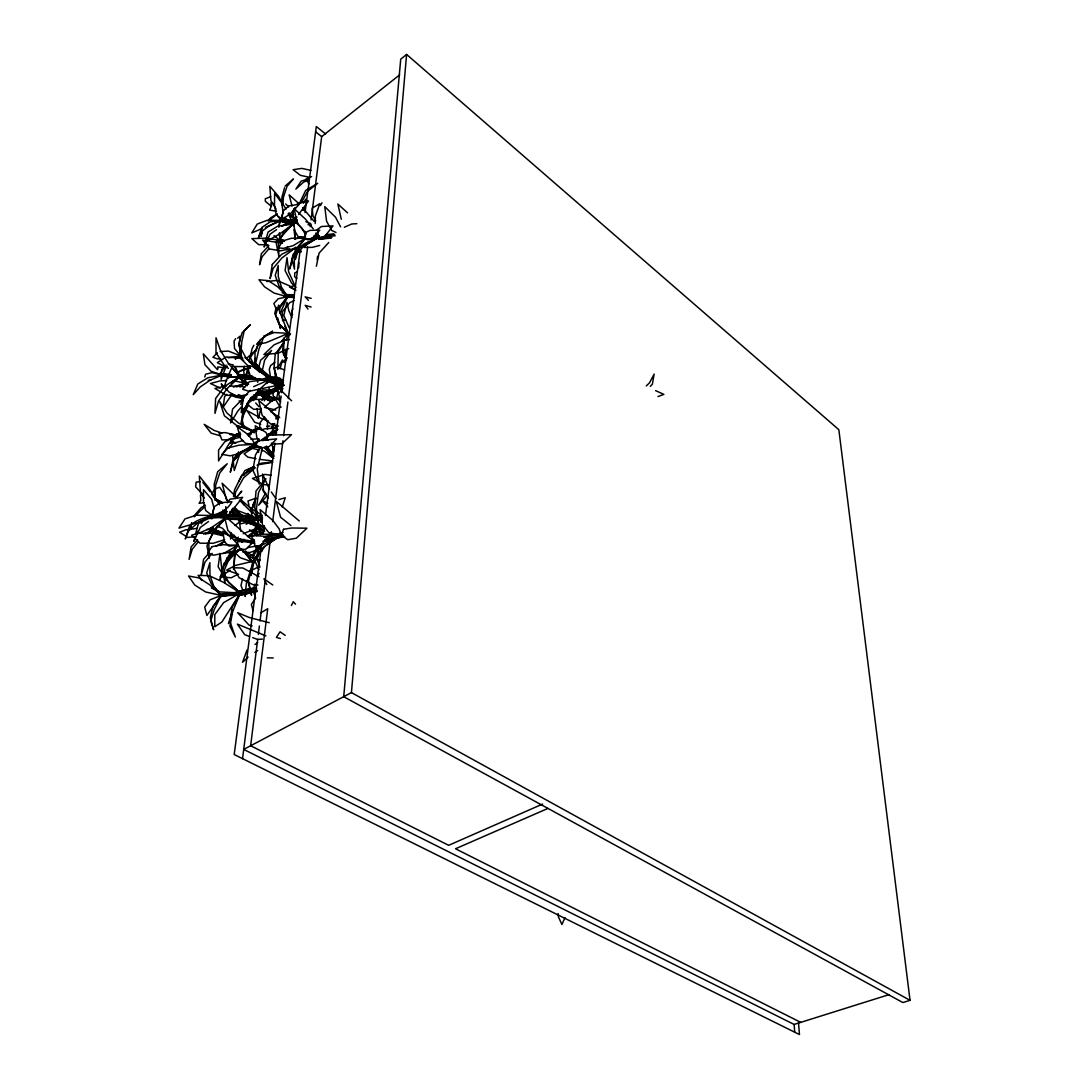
<?xml version="1.0" encoding="UTF-8"?>
<svg xmlns="http://www.w3.org/2000/svg" width="1089" height="1089" viewBox="0 0 1089 1089"><rect width="100%" height="100%" fill="white"/><g stroke="black" fill="none" stroke-linecap="round" stroke-linejoin="round"><path stroke-width="1.5" d="M267.472 429.338L267.486 422.042L265.28 418.162M232.747 514.879L232.747 511.667M270.766 380.442L239.73 378.006M315.252 223.517L315.347 216.017L319.839 203.657L312.23 208.081L312.897 215.54L315.728 220.944M270.589 380.959L270.834 377.053L266.22 376.699M272.332 428.576L272.427 423.744M256.664 518.282L257.399 520.106L257.058 515.587L256.691 516.554M282.432 388.827L278.063 386.758L278.675 384.322L280.023 383.178L284.283 385.207M242.67 408.28L242.371 417.291L248.591 404.713M285.617 349.27L285.427 355.313L282.922 351.652M221.394 371.567L221.108 379.435L225.205 368.722L227.342 366.19M280.023 383.178L279.982 384.172L275.939 380.633M251.083 397.744L258.842 391.986L258.978 388.909M245.42 593.464L245.27 596.513L244.045 593.369M245.57 590.415L246.74 580.9M288.912 332.649L287.591 333.397L288.462 334.078M254.254 432.21L253.669 430.386L250.769 431.026M239.73 378.523L239.988 374.602L249.272 375.378M214.941 498.231L215.663 485.218L219.706 473.116L227.206 463.751L217.691 471.728L214.22 484.115L214.778 498.286M245.433 378.21L245.148 383.233L240.002 387.031M298.645 267.812L298.971 262.735M282.909 204.773L283.426 197.15L287.02 186.369L293.377 178.95L285.005 186.205M295.732 253.193L295.296 259.55L297.515 252.199M229.507 552.15L229.166 557.146L230.895 551.129M234.707 553.348L233.59 569.411L235.047 554.669L237.96 550.585M255.507 358.063L254.921 366.435L250.157 357.219L252.131 348.439L253.873 345.267M239.798 376.644L239.988 374.602M228.622 519.249L257.385 519.929L257.712 516.077L256.528 516.662M889.223 994.584L794.099 1024.45L243.705 749.409L351.434 692.604L406.592 54.45L838.843 429.692L910.036 1000.328L902.863 1002.547L343.716 696.688L400.725 59.133L406.592 54.45M224.143 594.417L220.944 594.717L240.138 591.817L227.342 594.104M253.723 443.645L254.894 445.592L255.602 444.407L253.723 443.645L259.087 440.528M256.432 558.984L259.373 547.944M267.05 438.2L265.907 440.174L263.824 438.254M264.477 438.241L266.315 439.003L265.158 437.097M264.709 531.405L258.433 529.39L258.556 528.274M286.216 340.53L288.231 333.37L279.397 310.828L278.648 305.111L275.694 314.871L279.315 324.1L288.231 333.37L281.534 341.225M258.433 529.39L259.999 525.293L264.559 526.777M221.162 596.418L240.574 594.199L240.138 591.817M252.512 541.356L253.519 539.314L254.499 540.062M222.006 374.984L222.279 376.113L239.798 377.706L239.92 375.433L239.662 376.59M242.534 758.638L257.712 639.338M258.338 634.329L259.4 625.998M260.04 620.989L270.317 540.185M270.97 535.121L271.392 531.759M272.686 521.645L282.977 440.746M283.616 435.695L287.904 401.991M288.34 398.615L307.643 246.931M310.215 226.716L310.637 223.34M311.073 219.964L321.677 136.615L399.69 74.842M261.714 544.146L234.203 754.527L799.476 1034.55L798.482 1022.694M263.034 534.046L264.137 525.619M265.457 515.533L274.918 443.155M276.021 434.742L281.071 396.028M281.52 392.666L300.224 249.599M305.056 212.573L316.314 126.528L325.597 133.961M226.975 519.181L227.506 515.274L253.002 516.023M317.144 259.658L317.593 256.351M238.586 545.453L238.464 546.338L237.266 546.242L237.593 544.105M311.944 238.913L319.24 237.947L318.519 236.068L314.422 236.408M305.07 237.184L304.77 239.199L305.955 238.26M255.833 393.306L258.842 391.986L259.305 388.814M245.828 378.686L245.148 383.233L236.558 386.949M233.495 496.57L234.503 489.955L241.676 475.376L255.302 467.739L243.541 477.867L235.673 491.997L234.53 496.856M294.466 229.33L294.82 239.104M229.67 516.118L230.187 512.919M278.934 227.138L280.431 217.827M245.855 382.457C243.269 386.894 245.706 378.7 248.578 384.213M239.784 435.777L236.98 436.008M283.508 382.021L270.589 381.109L270.862 376.903L277.314 377.352M263.62 541.532L281.52 537.176L282.718 535.121L282.119 533.583L280.064 533.433M236.912 436.403L236.367 434.212L239.24 433.572M212.056 514.267L211.212 515.723L212.232 516.744L227.465 517.765L226.73 515.832L216.18 514.811M280.268 220.659L286.366 223.368L293.948 224.579L293.826 223.095L281.643 219.434L281.765 220.917L280.581 221.326L280.458 219.828L293.295 223.014L286.257 221.884M259.849 391.741L259.522 390.325L257.63 393.32L269.65 400.983M222.279 376.113L222.156 374.167M260.802 522.352L261.387 519.235M283.004 535.094L282.691 536.714L281.547 537.353L280.241 536.632L283.453 535.734M294.302 297.583L287.278 297.134L287.36 295.745L293.935 295.541M217.991 368.776L217.759 366.884L223.953 367.769L218.957 376.29L222.36 374.97L220.604 372.492M221.353 596.609L221.04 594.213M316.368 266.274L319.091 253.097L328.769 242.479M287.646 297.801L287.36 295.745M229.466 516.322L230.473 511.599M255.221 527.58L258.569 529.063L260.285 525.579L251.491 521.018M278.879 226.539L280.499 218.943M272.032 454.113L273.666 446.585M247.897 366.408L246.277 375.664L249.313 376.018M248.959 361.602L249.667 358.404L255.044 350.808L246.482 358.444M191.541 523.237L190.194 529.308L191.814 522.843M262.299 230.555L261.02 236.354L262.531 230.296M262.136 371.363L264.613 360.214L271.569 350.481L260.625 360.255L258.515 368.041M212.232 516.744L212.736 514.484L227.329 516.023M276.402 399.227L277.532 394.313L282.092 389.876M214.901 500.246L215.486 498.83L222.66 502.791M242.52 578.885L240.982 585.501L242.82 590.224M258.42 452.425L259.141 449.417L261.319 447.048M276.198 307.438L274.755 313.441L278.866 323.841L288.231 333.37L265.92 342.749L256.568 344.247L260.611 339.714M258.61 417.917L260.938 408.28M279.451 310.324L280.186 307.329L287.51 296.766L281.411 286.992L278.294 276.66L278.212 265.512L275.231 275.435L278.893 285.672L287.51 296.766L280.091 313.496M255.547 549.904L254.785 552.994L261.088 545.575M282.35 242.643C277.028 241.908 281.643 236.98 284.488 241.254M244.385 366.258L243.555 369.375L244.263 375.542M265.417 241.704L268.044 232.066L277.763 226.144L291.825 224.266M253.492 557.84L256.732 545.943M204.786 377.012L205.549 374.262L211.865 372.656L219.352 374.303M280.05 368.831L282.5 359.928L277.532 368.313M221.571 535.012L212.518 531.269L213.458 529.009L231.549 536.523L231.127 537.612M284.556 187.784L281.915 197.272L282.228 204.827M195.394 534.495L198.457 523.455L209.224 518.214L222.033 517.37M292.805 308.759L291.906 311.958L292.546 314.925M253.519 588.972L254.894 584.085M213.458 529.009L212.518 531.269M301.285 251.872L295.146 249.163L295.854 247.217M224.225 387.262L226.594 379.19L229.343 377.379M251.573 510.7L253.764 503.281M255.983 351.366L258.461 343.144L261.741 343.212L258.991 344.696M269.528 380.946L277.926 386.527L280.145 383.423M222.728 570.99L220.046 579.797L223.885 563.517L236.218 551.184L240.615 548.774M301.449 251.178L295.568 248.061M242.411 358.472L240.002 356.811L241.322 355.028M292.369 260.325L289.674 268.956L293.091 254.39L303.708 244.113L317.158 237.892M262.503 447.511L257.235 469.141L259.359 484.129L252.947 470.285L255.507 454.916L260.475 446.572M228.418 623.657L232.828 609.69M251.164 511.122L254.145 501.852M282.214 507.079L285.277 497.741L278.907 499.579M231.154 537.585L231.903 535.693L234.925 536.959M238.137 515.437L231.576 510.469L232.828 508.223L243.078 516.023M246.958 650.106L242.588 662.289L248.129 657.075M201.342 523.727L202.309 521.141M254.431 551.02L252.839 555.213L253.642 558.466M298.127 224.225L295.568 222.047L296.616 220.332M245.501 408.144L244.399 410.839L249.299 400.575L244.099 409.75L242.316 420.3L243.841 426.602M195.544 536.986L193.774 541.301L200.39 527.389L208.543 521.508M197.899 531.228L196.714 534.1L210.817 528.029L225.505 517.969M239.73 594.553L232.692 611.501L229.902 626.093L235.347 637.051L230.106 621.969L232.039 607.539L239.526 594.458M230.432 539.041L231.903 535.693M267.812 238.205L264.11 246.999L270.045 234.189L276.592 229.629M254.935 366.666L255.616 365.577L244.984 357.56M295.881 247.72L295.146 249.163M565.014 917.619L561.897 924.493L558.371 916.747L558.126 913.535M278.471 242.983C281.942 232.393 293.145 227.288 296.902 216.929M299.393 203.466L305.723 190.384L317.729 183.279L307.656 191.201L301.503 202.431M287.605 246.55L286.108 249.612L291.621 249.599L303.355 246.128L317.253 238.015L303.137 246.849L293.254 257.453M239.662 454.263L234.285 470.53L232.624 456.019M291.376 605.525L293.281 601.713L295.514 604.177M249.272 400.602L243.487 411.737L241.105 422.355L243.038 426.834M303.518 203.235L305.641 199.219M231.549 536.523L231.031 537.68L222.551 528.356L217.228 526.082M275.748 418.789L277.259 415.984M240.696 404.346L242.738 400.616M320.411 205.59L321.976 202.785M238.79 481.433L244.916 470.543L253.791 466.705M271.529 427.596L273.638 423.839M220.536 545.466L222.088 542.703L225.205 542.063M272.318 427.637L274.7 423.485M277.069 419.333L278.661 416.57M265.117 493.984L258.61 505.173L266.982 495.876M239.512 594.431L221.952 621.928L214.805 626.747L214.792 614.659L223.667 602.625L238.967 593.804M295.024 207.523L292.846 211.184L293.39 224.062L284.324 231.167L278.362 241.962L278.92 256.323L276.266 243.432M262.449 400.003L264.042 397.335M254.894 366.789L256.214 365.019L270.331 376.93M255.139 560.699L252.539 565L248.496 580.886L250.198 588.931M256.868 557.827L262.068 549.237M264.273 400.847L268.561 393.81L277.886 385.955M253.492 400.534L256.786 395.212L261.619 394.272M241.2 355.504L240.002 356.811M235.619 338.665L234.053 341.156L234.53 348.521L240.669 355.912L235.51 358.88M245.638 374.875L247.611 371.757L249.735 374.031M296.684 220.454L296.14 221.503L296.861 220.795L294.547 219.08M241.772 542.295L243.541 539.518M212.491 492.773L214.982 488.934L219.624 487.246L224.838 494.774L228.159 502.301M255.139 559.8L252.539 563.803L247.598 579.77L251.559 595.37L250.878 592.144M256.868 557.132L262.068 549.128M255.684 597.834L251.355 604.422L253.029 610.657M261.673 400.071L264.491 395.96L277.722 385.969M298.563 214.519L308.514 200.948L297.202 203.861M257.358 551.088L259.087 548.584M308.16 242.139L304.416 247.475L312.325 247.353L319.703 245.461M292.56 223.204L293.24 222.251M235.469 541.151L238.314 537.176M238.722 451.853L233.931 458.483L240.615 452.343M279.383 385.615L278.063 386.758M231.263 434.266L236.64 435.301L227.628 439.779L221.911 439.902L219.08 432.891L225.355 432.605L236.64 435.301L230.528 443.223L233.414 441.903M227.342 502.778L230.01 499.198L242.67 497.346L226.839 517.057L219.719 512.565M270.399 433.354L276.32 425.54M257.181 575.945L259.1 573.427M264.545 416.869L259.781 423.117L259.849 429.216M273.393 392.938L267.009 395.048L265.839 391.7L277.178 387.997M232.379 537.912L234.448 535.284M225.94 515.859L226.675 514.934M212.096 553.335L204.991 562.128L201.138 575.264L203.575 559.297L209.074 553.144M303.041 210.082L305.015 207.645L302.769 210.068M242.139 541.859L244.167 539.354M248.632 436.308L251.845 432.36L256.351 431.149M243.677 475.498L248.564 469.563L254.227 466.732M235.728 498.449L241.744 491.139L235.564 498.476M228.853 448.178L232.842 443.359L243.16 440.541M198.389 541.778L192.317 549.101L189.105 559.378L191.106 546.896L197.667 539.749M269.119 248.619L262.122 256.786L259.55 264.736L261.346 253.696L268.901 245.733M256.214 365.019L254.023 367.156L259.781 372.261M266.778 383.559L269.732 380.143L278.171 385.724M268.52 220.209L270.63 217.814L277.219 213.961M193.951 515.955L201.329 507.528L205.385 505.228M242.071 406.306L237.974 410.852L230.582 422.886L232.556 409.11L242.357 399.227M224.497 565.123L235.973 552.45L241.459 549.087M232.025 394.395L223.095 407.204L224.62 396.464L226.811 394.272M225.709 518.296L213.24 531.908L206.964 545.752L209.319 558.099L208.707 541.478L215.867 527.77L225.736 518.133M236.64 435.301L229.997 442.447L218.562 460.933L218.59 450.029L224.742 441.848L236.64 435.301L229.956 434.593M250.211 390.325L243.432 397.621L241.186 412.5L259.005 389.889L269.541 380.102M221.448 369.988L226.09 365.101M650.324 386.336L652.393 384.186L654.149 374.085L649.52 382.838L646.253 385.969M194.169 516.812L204.664 506.848M268.193 221.081L277.042 214.234M296.929 220.917L295.568 222.047M255.616 365.577L254.88 366.176L249.068 361.602M217.378 352.782L212.954 357.274L217.405 358.88L220.55 358.608M226.73 515.832L223.082 516.104M253.07 400.33L255.302 398.125M249.585 536.482L259.223 527.335L247.149 522.257L239.716 524.054L240.737 531.255M238.682 377.679L226.866 388.827L218.508 401.12L214.955 413.371L215.608 398.451L224.715 386.35L238.491 377.447M250.252 524.326L256.065 518.922M261.346 533.841L263.715 531.691M265.689 406.279L273.067 399.758L280.608 397.662M318.437 235.238L317.498 237.307L318.873 239.158L330.988 238.123M287.346 357.913L282.473 362.12L285.631 361.956M247.489 402.671L254.145 398.329M318.873 239.158L331.846 237.456M250.919 523.088L255.969 518.895M237.62 338.216L239.988 336.242L239.376 343.756L240.669 355.912L235.224 358.907M248.755 435.763L251.355 433.626M209.918 518.704L212.491 516.662M247.462 536.482L257.916 528.356M231.249 383.11L238.641 377.502M274.85 362.351L270.617 365.564L269.282 369.28L270.617 377.747M265.471 447.021L264.75 447.552L272.468 457.38M234.938 525.524L242.656 519.698M264.75 447.552L273.856 458.251M272.318 453.528L266.179 446.476L271.923 453.868M237.443 373.187L241.35 370.287L250.388 367.714M207.958 533.814L212.981 530.139L212.682 527.035L212.981 530.139L205.685 534.154M292.097 224.987L279.274 234.244L268.874 239.975M280.69 387.099L272.835 392.775L273.693 399.731M266.601 446.163L274.169 456.046M256.364 444.68L249.885 449.294L240.696 451.826M257.63 393.32L259.073 392.979M255.017 644.47L257.698 642.592M227.261 377.202L230.827 374.725M277.205 537.803L263.647 547.073L253.22 560.427L251.11 575.237L254.554 558.534L265.866 545.507L277.069 537.884M250.688 543.547L254.445 542.445L251.191 543.22M254.894 652.365L257.712 650.541M254.867 543.152L253.07 542.935M259.236 566.539L249.422 571.439M261.101 612.658L267.717 608.751L250.647 745.747L448.654 845.323L542.621 804.05M254.336 443.291L259.672 440.174M255.112 443.618L257.78 442.066M254.118 445.265L256.786 443.713M246.182 524.245L255.847 518.636M261.809 439.725L265.92 437.41M263.565 440.555L266.315 439.003M215.949 546.229L224.198 541.546M262.286 440.528L266.397 438.214M264.627 439.616L267.377 438.105M272.536 435.192L276.647 432.932M267.717 434.77L277.396 429.515M266.723 435.355L277.818 429.365M267.622 436.076L275.857 431.584M240.723 548.57L236.381 550.925L223.204 553.457M230.283 570.255L220.019 576.843L231.208 577.783L237.225 574.652M277.001 537.272L262.735 544.772L259.4 545.412M247.407 434.783L253.955 431.503L238.396 422.968L226.907 412.922L219.774 401.569L224.388 415.794L236.449 425.35L253.955 431.503L242.085 426.82L236.544 426.289L239.92 427.296M257.072 465.33L261.319 463.206L272.509 462.022M294.044 300.591L289.742 302.701L282.282 311.876L282.677 320.738L285.549 319.785M275.925 242.452L280.132 240.492L279.437 232.747M261.714 439.942L268.547 436.553L265.879 432.36L255.275 425.785L256.8 437.574L259.236 441.099M297.297 271.801L294.765 272.971L294.615 276.715L296.916 278.471M253.601 386.677L267.867 380.292M218.345 515.642L227.097 511.762M344.355 227.247L351.747 223.98L356.838 223.681M311.577 176.581L306.186 178.936L308.908 183.987M547.89 808.446L455.515 848.767L800.742 1022.367M288.667 348.616L278.049 353.244L263.892 354.524L274.156 344.791L286.257 339.605L289.579 339.673M203.643 534.154L212.981 530.139L210.79 527.716M259.223 527.335L243.187 533.705M270.685 196.646L265.308 198.797L265.308 201.247L271.147 206.148M308.337 180.189L303.668 182.04L295.868 189.091L301.122 181.21L309.153 178.528M657.974 396.559L663.868 394.381L655.564 390.624M252.525 397.784L256.65 396.273L251.232 398.329M251.001 397.744L257.834 395.239M250.184 399.622L249.871 398.819L250.334 400.167L255.806 398.166L250.375 400.18L256.977 397.117M261.51 548.312L250.034 552.477L242.97 552.15L242.779 549.115M281.697 226.063L287.727 223.898M290.749 222.809L296.78 220.631L289.048 212.831M215.649 515.519L226.73 511.531M281.82 225.968L296.78 220.631L284.052 219.515M275.626 242.098L280.132 240.492L279.301 233.74M263.647 336.31L274.346 332.54L288.231 333.37L284.828 326.373M263.334 393.306L266.097 392.38L266.791 394.313M263.538 393.864L266.097 392.38M262.476 228.391L251.804 232.896L257.276 224.021L267.227 220.277L281.112 220.373L291.743 212.6L299.257 204.31L288.966 205.848L283.29 210.885L281.112 220.373L265.444 227.383M233.427 387.099L245.148 383.233L244.617 378.618M266.614 394.109L277.504 390.583M295.364 238.913L301.721 236.858L305.111 236.926M265.839 391.7L276.96 388.106M266.152 392.721L277.096 389.181M270.644 391.169L266.26 392.571L265.893 391.632M266.751 393.959L271.583 392.408M237.606 371.934L250.198 367.932L242.33 360.187L239.144 345.145L245.365 356.838L255.997 368.245L269.378 378.033C263.239 376.195 242.806 353.353 249.925 375.392L257.385 379.217L269.051 379.04M224.593 539.681L213.24 543.261L199.968 543.193L191.623 535.244L198.007 533.283L211.906 533.161L223.082 535.774M295.242 285.318L289.524 287.088L295.323 290.11M253.655 554.886L249.354 556.111L253.193 558.575M277.926 386.527L275.544 384.553M281.547 537.353L284.705 536.469M259.999 525.293L262.721 526.382M283.058 532.453L279.846 533.351L280.989 532.712L282.296 533.433M260.856 429.937L265.362 428.726L276.729 428.154M246.25 376.372L249.272 375.569M240.193 437.179L230.051 439.861L235.755 443.196M263.81 529.812L259.386 530.969L262.558 534.331M282.473 536.618L262.912 541.342M277.436 385.37L248.959 391.291L242.575 389.249L249.381 381.695L262.408 379.979L277.532 384.512M282.718 535.121L264.75 539.477M277.722 533.692L264.695 536.836M268.575 536.278L276.783 534.25M282.119 533.583L265.77 537.544M249.34 541.818L254.227 540.661L247.121 541.764M249.694 542.73L254.567 541.587M254.173 432.932L253.478 429.611L260.992 427.923M253.506 430.25L261.061 428.562M253.791 431.639L256.827 430.958M263.769 537.394L266.941 536.686M250.756 431.421L253.642 430.781M248.251 433.626L251.355 432.864M248.428 433.885L251.328 433.245M289.769 248.796L280.622 250.797L269.446 248.959L262.626 240.043L282.378 243.228M236.299 434.593L239.185 433.967M236.436 435.409L240.764 434.457M236.681 436.158L239.58 435.532M247.53 394.436L241.077 395.824L226.362 395.253L214.901 388.419L226.594 385.914M240.179 593.369L239.866 590.973L256.201 587.447M239.866 590.973L256.5 587.788M240.138 591.327L240.533 592.647L256.881 589.108M257.113 591.518L240.846 595.043L240.832 594.186L257.14 590.66M253.56 591.885L240.846 595.043M247.788 536.537L260.57 533.95L276.497 534.767M208.203 380.415L210.967 379.857M220.754 375.283L207.931 377.774L197.817 383.995L193.243 394.667L200.349 386.854L210.014 380.265L222.36 374.97L220.427 372.887M247.707 547.658L256.051 546.052M258.243 464.785L272.536 462.335M215.486 498.83L222.415 502.819M273.203 657.947L267.254 657.865M240.315 592.008L221.244 594.39M240.628 593.696L221.462 596.091M228.404 357.818L240.669 355.912L241.812 341.538L244.249 330.825L250.402 324.794L242.03 332.839L239.104 343.226L240.669 355.912L228.418 351.08L220.141 351.556M230.854 595.492L240.574 594.199M200.417 481.583L196.115 482.196L195.652 486.865L202.05 493.671M204.147 502.669L199.096 503.336L200.798 500.409L200.471 495.032L203.316 494.814M197.272 528.356L185.715 529.826L179.631 532.249L187.825 537.449L194.196 536.714M266.778 281.534L276.797 280.418L289.198 285.699L295.949 290.232M276.865 240.832L280.132 240.492L274.02 235.673M223.041 510.591L226.417 510.278M281.193 407.055L277.994 407.354L270.644 411.533L279.737 417.7M266.819 426.316L269.949 426.03M260.285 525.579L252.553 521.822M319.24 237.947L305.832 239.104M325.434 235.21L334.691 234.434M321.337 236.953L335.221 235.782M311.4 238.641L318.778 238.341M317.988 238.668L326.986 237.892M256.99 560.277L260.285 559.991M326.006 234.598L333.71 233.958M313.591 236.817L319.063 236.354M312.529 237.715L319.363 237.13M250.933 439.357L258.991 438.717M276.565 211.225L269.65 210.123L271.556 205.807L270.875 202.772L273.884 203.752M226.771 380.524L220.073 380.919L210.408 383.491L220.373 388.147M273.23 444.094L282.092 443.631L291.525 434.661L268.452 435.069L265.43 438.214L268.03 440.174M262.381 639.12L257.44 639.393L252.675 637.623M255.125 377.733L239.92 376.495L231.726 376.876L229.18 373.568L233.128 364.788L228.295 364.039M250.524 447.402L258.937 447.089M287.251 296.303L290.559 296.194M287.768 297.229L294.398 297.025M287.564 295.772L294.125 295.582M287.278 297.134L293.935 296.929M252.743 561.339L235.265 565.463L226.662 570.105L238.6 574.352M261.346 409.11L253.614 409.314L246.74 403.91L253.288 399.459L266.274 399.187L272.468 401.228M249.953 366.557L231.903 366.585M257.058 515.587L261.85 515.492M257.508 515.927L262.272 515.832M257.807 517.398L262.544 517.302M257.753 519.113L262.517 519.017M257.399 520.106L262.19 519.998M252.308 446.776L258.991 446.817M257.385 519.929L229.48 518.99M252.362 515.696L228.309 515.015M245.556 516.554L257.222 517.847M258.066 517.425L227.941 516.649M257.93 519.031L227.724 518.255M268.098 244.766L258.665 244.644L251.872 238.627L266.574 238.151L278.621 240.233M253.329 446.626L259.509 446.735M209.878 530.044L212.981 530.139L206.692 529.417M229.929 386.023L241.595 386.391L244.726 387.412M262.762 389.889L269.909 390.121L268.615 387.48M238.682 592.92L220.141 591.926L211.416 588.033M294.425 295.024L286.407 294.493L282.146 292.682M270.44 377.434L280.064 378.101M270.195 378.89L282.977 379.775M270.263 380.401L283.072 381.3M234.53 540.144L253.778 541.505L255.33 546.801L260.271 545.943L268.615 536.591L255.616 535.652L251.45 536.305L253.778 541.505L237.511 538.633L227.928 530.52L224.075 515.342L253.778 541.505M266.056 377.216L270.671 377.57M264.368 378.441L270.521 378.918M258.488 379.517L266.165 380.102M270.494 380.32L239.811 377.883M239.988 375.133L252.226 376.127M244.44 378.387L252.28 379.026M227.465 517.765L212.872 516.227M226.335 518.092L211.552 516.54M227.628 516.839L213.09 515.288M257.943 585.065L252.947 584.657L239.212 577.783L233.373 567.764L242.901 568.009L258.896 576.721M239.948 377.352L226.417 376.195M222.66 374.153L231.154 374.956M222.428 373.826L231.031 374.643M222.714 374.956L231.154 375.746M222.564 375.759L231.059 376.563M307.996 224.702L311.345 225.069M262.013 532.467L252.199 531.296L249.504 529.867M259.332 459.327L272.4 460.919M269.351 485.231L263.17 484.482L252.43 478.425L264.954 474.436L271.284 475.267M211.212 515.723L214.016 516.091M243.718 398.343L235.864 397.254L230.255 394.694M239.294 549.441L242.275 549.863M216.561 500.6L219.461 501.035L222.129 502.982M279.941 382.729L283.303 383.274M269.242 622.717L249.476 617.558L237.688 612.712L249.054 625.14L252.131 625.876M297.079 222.905L294.003 222.36L293.526 225.872L292.356 224.661M294.792 222.524L297.923 223.068M243.609 398.098L238.831 397.254L229.303 392.285L221.23 383.832L223.64 388.297M283.099 295.541L292.764 297.283M256.024 458.687L247.761 457.121L244.113 453.8L252.253 448.382L258.311 449.73M309.344 177.248L300.387 175.329L293.159 169.693L301.816 168.4L310.964 170.388M261.333 450.41L264.368 451.077L273.421 458.387M233.277 380.565L245.148 383.233L241.649 380.714M257.657 548.175L262.558 549.292M257.562 548.733L262.463 549.85M264.45 407.368L275.762 410.022M286.094 222.714L292.669 224.375M293.472 225.11L281.193 221.435M294.098 223.749L281.956 220.087M293.948 224.579L281.765 220.917M311.168 298.372L305.138 296.848L308.446 300.346M278.457 426.03L270.453 423.893L262.136 415.263L258.801 400.48L271.066 411.166L278.24 419.183M220.563 435.845L211.198 433.177L204.188 424.342L214.206 430.441L221.87 433.041M311.114 307.071L305.192 305.328L307.969 309.045M280.431 638.576L276.429 637.392L280.036 631.797L285.236 635.377M258.774 529.308L263.456 530.819M259.876 526.409L264.464 527.893M264.001 529.567L259.373 528.07L242.071 518.418M265.893 635.894L237.402 624.12L244.739 634.683L249.504 636.452M219.134 373.922L211.103 371.295L204.909 364.679L203.33 353.843L217.541 369.77M260.734 424.274L254.635 422.233L246.985 410.594L260.734 418.162L268.262 421.13M314.108 235.551L317.13 236.653M284.651 369.947L277.123 367.224L274.374 367.932L276.552 377.57L283.535 380.252M252.471 516.091L238.205 510.85L234.652 507.433M243.922 396.941L238.341 394.586M239.022 400.929L241.935 402.045M257.576 389.821L266.451 393.333L259.672 389.876M255.357 528.424L259.686 530.152M273.897 398.914L259.522 390.325M272.468 400.956L257.821 392.231M212.927 530.166L221.993 533.923M235.646 539.627L238.75 540.92M212.695 530.915L221.734 534.672L212.6 530.956M274.482 399.255L260.04 390.652M274.482 400.194L258.597 390.992M231.712 536.224L234.761 537.503M231.589 536.305L243.813 541.396M213.281 529.349L222.415 533.066M239.471 538.851L244.031 540.757M258.324 545.82L261.401 547.141M260.325 390.665L266.451 393.333M280.118 240.342L282.759 241.499M279.832 241.077L282.473 242.466M280.418 239.675L284.365 241.418M305.9 221.666L310.365 223.681M279.465 383.246L283.725 385.261M278.675 384.322L282.963 386.35M278.09 385.778L282.419 387.834M280.064 387.385L282.99 388.759M335.997 232.474L331.655 230.392L326.577 221.203L324.753 206.624L335.494 217.201L340.598 226.839M253.614 394.953L256.201 396.219M245.951 552.205L253.193 555.771M277.668 216.343L280.227 217.609M267.785 503.349L262.326 500.532L267.799 506.848M245.406 518.977L260.08 526.586M223.871 366.067L217.324 362.651L226.131 356.961L239.498 358.118L243.705 360.391M246.849 522.979L239.92 518.446M255.629 527.552L258.569 529.063M288 332.676L290.6 334.037M287.591 333.397L290.191 334.759M215.35 499.415L222.496 503.349M217.637 501.049L220.482 502.614M351.434 692.604L910.036 1000.328M259.536 391.21L258.447 392.938M251.273 508.713L261.864 514.947M280.418 536.482L281.52 537.176M240.37 593.001L228.758 582.615L221.87 569.642L220.032 553.403L218.14 566.743L225.804 579.389L240.37 593.001L223.272 582.179L209.183 575.7L198.103 575.373L201.86 580.396M263.075 395.525L267.077 398.07M258.161 393.619L267.554 399.609M245.542 382.28L248.278 384.022M263.783 394.259L267.731 396.777M245.011 382.647L247.748 384.403M244.549 383.382L247.298 385.125M244.44 384.022L247.176 385.765M259.781 520.256L262.34 521.944M273.298 380.769L278.907 384.485M269.922 377.025L255.847 365.169M275.517 380.742L279.723 383.532M240.152 356.348L242.561 358.022M240.274 356.743L242.67 358.404M272.767 584.997L263.96 578.803L266.819 584.575M228.391 368.368L224.565 365.645L215.99 352.822L216.03 337.781L220.346 350.154L228.295 363.222L239.866 376.563L237.32 374.739M284.093 217.296L293.39 224.062L288.177 213.567M294.071 219.651L296.399 221.366M290.205 214.764L292.519 216.48M280.091 401.038L273.638 396.287L280.213 407.232M290.464 214.628L296.249 218.903M290.341 214.996L297.283 220.128M289.919 215.663L292.233 217.378M241.077 518.5L243.745 520.515M235.918 515.424L230.106 511.394L235.469 515.437M239.498 518.473L243.514 521.508M259.863 548.23L262.49 550.217M233.645 509.203L242.656 516.063M232.515 509.162L241.54 516.023M238.205 377.27L247.08 384.063M248.401 360.16L255.398 365.645M248.442 360.513L255.439 365.999M318.641 237.198L320.629 238.777L325.42 235.646L333.003 225.872L321.432 226.512L317.294 229.548L318.641 237.198L315.905 232.992M315.619 131.796L321.677 136.615M290.886 525.497L280.567 517.248L276.307 501.362L299.23 520.964M238.028 519.099L240.669 521.209M240.805 378.251L248.047 384.403M250.048 507.651L241.459 500.232L243.854 504.711M255.806 365.686L263.865 372.819M254.949 366.067L266.288 376.127M299.352 204.038L289.17 194.836L292.015 206.107M347.541 212.845L337.876 204.038L341.279 219.257M228.731 501.743L226.349 499.47L222.102 483.203L237.089 497.782M233.931 551.66L240.206 557.731L252.226 561.842L245.501 550.925M252.389 513.123L239.389 500.137M285.713 203.983L288.68 206.924M296.058 287.564L291.498 282.922L285.087 270.589L287.033 257.63L288.639 271.842L294.37 284.42M291.621 400.806L277.096 386.541L280.581 402.249M202.853 482.427L210.204 491.765M236.367 434.212L236.844 435.192M263.742 379.34L265.689 381.49M256.31 558.167L258.529 560.617M231.63 367.415L239.866 376.563M255.67 402.984L258.937 406.66M302.619 207.781L314.217 221.489M305.043 232.256L297.202 223.082L294.153 208.639L305.478 219.161L313.183 228.772M242.684 550.503L252.226 561.842L244.208 551.252M273.57 456.482L265.893 446.694M247.87 513.355L250.974 517.166M253.029 519.712L258.188 526.069M270.644 454.862L272.604 457.285M259.386 548.203L262.013 551.51M262.503 489.329L266.301 494.188M261.129 370.219L256.078 363.631L258.814 367.905M268.398 498.013L263.47 491.547L262.599 474.055L269.487 489.342M249.299 506.807L256.228 516.458M211.661 494.052L214.519 498.122M271.324 491.983L275.912 498.571M204.201 498.054L200.499 492.568L199.287 476.07L208.938 488.103L219.447 504.752M276.157 209.17L270.902 200.607L269.827 186.273L278.389 196.183L285.944 209.061M222.728 510.224L226.839 517.057L225.722 506.657M253.533 531.731L255.248 534.658M252.839 519.344L255.302 523.727M237.906 518.977L240.016 522.938M292.192 211.824L293.717 214.751M285.645 358.54L283.439 354.252L284.066 337.998L282.582 351.216L286.502 359.942M253.71 529.69L256.786 535.72M234.938 366.476L240.084 376.78M292.097 317.62L288.83 310.719L286.979 302.347L283.848 315.456L289.157 327.762M254.853 560.835L258.937 569.819M270.862 376.903L271.175 377.611M278.294 393.306L275.776 387.575L275.612 384.226M260.012 567.124L257.63 561.012L257.181 546.106M252.008 562.795L252.049 560.699L252.73 561.625M319.308 235.728L319.812 237.089M253.614 592.185L255.262 596.949M305.138 231.29L306.036 234.04M234.707 366.544L236.204 371.145M271.433 443.128L273.87 450.778M225.722 517.479L226.172 518.854M276.742 377.434L273.965 368.381L275.258 353.979L284.297 341.81L278.253 351.638L277.886 369.402M277.654 380.442L278.58 383.464M277.613 317.825L280.499 328.592L279.029 322.548M256.391 518.255L256.745 519.603M248.959 505.337L247.952 500.967L256.187 498.109L251.396 510.591L251.886 516.513M259.686 531.623L260.366 534.604M258.855 525.688L254.731 507.474L256.01 491.016L265.907 478.738L258.529 492.541L256.432 508.822L257.603 516.54M240.533 592.647L240.832 594.186M256.337 529.594L257.235 534.59M258.066 519.63L258.991 525.796M257.372 379.095L257.739 382.321M258.474 388.759L258.842 391.986M230.555 532.644L231.072 537.639L230.582 532.712M211.538 515.764L211.865 518.963M257.113 408.498L258.066 417.945M211.443 514.648L211.756 517.738M294.289 229.684L295.146 239.389M794.099 1024.45L794.739 1032.209M278.702 380.292L278.934 383.41M275.041 372.506L275.286 377.529M239.975 432.156L240.016 435.396M255.044 351.352L254.921 366.435L259.073 348.698L263.987 336.406L272.658 331.192L260.543 339.55L255.044 351.352M274.632 193.352L274.496 204.977L276.062 213.812L281.112 220.373L268.656 226.185L260.884 232.12L258.474 237.701L261.891 227.438L270.222 221.816L281.112 220.373L283.181 211.702L281.507 202.636L274.632 193.352M305.56 232.515L305.206 238.328L298.685 247.026L294.193 257.235L294.493 269.106L291.988 259.373L295.909 249.041L305.206 238.328L305.124 233.931L301.707 227.887L293.54 220.291L294.683 230.868L298.032 236.476L308.201 239.839L313.074 237.606L319.785 230.147L309.984 230.378L305.56 232.515M272.264 264.477L270.099 278.58L273.148 268.438L281.901 257.97L295.868 247.462L281.752 254.241L272.264 264.477M232.733 461.164L230.31 472.245L233.74 460.552L242.724 451.663L254.622 444.448L257.698 440.841L276.647 438.867L269.092 446.64L261.605 447.947L254.622 444.448L245.406 443.318L240.193 437.832L237.402 426.888L247.285 434.007L252.553 439.929L254.622 444.448L241.69 452.874L230.16 455.842L221.938 454.317L227.873 448.042L239.063 445.17L254.622 444.448L241.105 452.003L232.733 461.164M214.125 506.848L212.137 515.505L197.694 522.911L188.492 530.847L185.307 538.987L189.35 526.695C201.111 513.45 222.85 518.895 231.916 501.716L220.25 502.778L214.125 506.848M213.975 507.896L212.137 515.505L197.49 522.747L178.964 528.111L185.007 518.909L196.265 515.206L212.137 515.505L205.739 510.55L203.52 502.233L203.493 489.628L211.647 499.225L213.975 507.896M213.063 606.437L210.286 617.722L213.635 629.81L210.776 620.921L214.22 609.581L221.203 595.411L213.784 586.209L209.959 575.496L209.878 562.686L206.719 572.991L211.171 583.541L221.203 595.411L206.883 615.435L204.691 607.104L210.123 599.808L221.203 595.411L209.755 584.861L199.015 577.932L188.547 576.013L194.7 584.997L205.671 591.994L221.203 595.411L213.063 606.437M226.948 558.153L222.306 570.582L225.001 582.656L224.538 569.533L229.861 557.16L237.756 545.385L237.538 541.532L253.247 542.036L245.801 549.264L240.615 549.782C236.858 541.75 230.337 535.924 222.809 531.201L224.484 541.846L228.867 545.997L237.756 545.385L226.948 558.153M283.521 529.281L281.275 535.026L287.727 539.708L296.344 538.197L306.935 528.192L291.525 528.002L283.521 529.281M282.391 241.009L278.607 247.897L283.644 248.346L293.213 245.624L305.206 238.328L291.498 238.26L282.391 241.009M211.879 546.719L207.931 552.844L213.294 555.24L224.075 553.171L237.756 545.385L222.102 544.718L211.879 546.719M287.51 296.766L276.742 310.147L273.843 303.559L278.24 298.74L287.51 296.766L277.668 286.775L268.289 280.69L258.964 279.75L264.532 286.815L274.088 293.077L287.51 296.766M281.275 535.026L268.929 532.739L262.531 524.844L260.108 509.625L272.781 520.392L279.165 528.9L281.275 535.026"/></g></svg>
